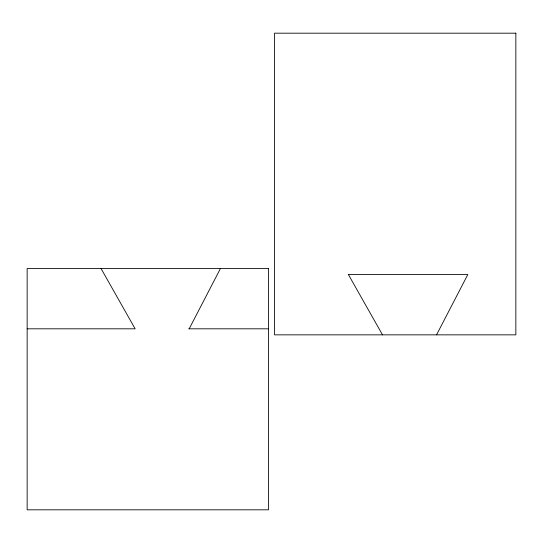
<?xml version="1.0" encoding="UTF-8"?>
<svg xmlns="http://www.w3.org/2000/svg" width="543" height="543" viewBox="0 0 543 543"><rect width="100%" height="100%" fill="white"/><g stroke="black" fill="none" stroke-linecap="round" stroke-linejoin="round"><path stroke-width="0.81" d="M189.181 328.814L220.458 268.486M436.545 334.848L467.828 274.514L348.28 274.514M27.15 328.814L135.139 328.814L101.005 268.486M188.74 328.814L268.486 328.814M348.375 274.514L382.503 334.848M515.85 33.184L274.514 33.184L274.514 334.848L515.85 334.848L515.85 33.184M268.486 268.486L27.15 268.486L27.15 509.816L268.486 509.816L268.486 268.486"/></g></svg>
